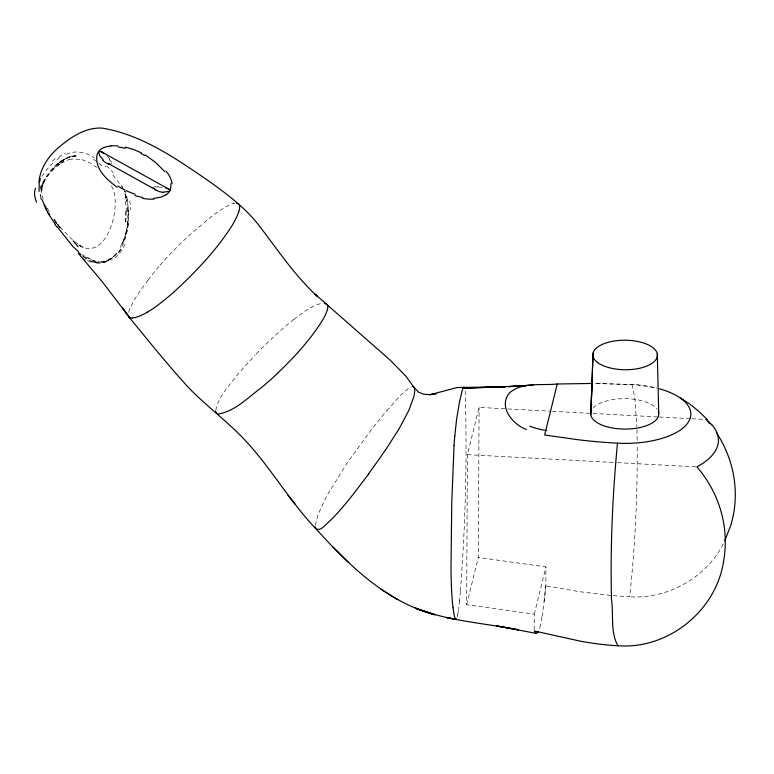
<?xml version="1.0" encoding="UTF-8"?>
<svg xmlns="http://www.w3.org/2000/svg" width="774" height="774" viewBox="0 0 774 774"><rect width="100%" height="100%" fill="white"/><g stroke="black" fill="none" stroke-linecap="round" stroke-linejoin="round"><path stroke-width="0.58" stroke-dasharray="3.87 2.9" d="M534.186 629.755L534.263 614.169L466.645 604.697L467.399 454.657L479.077 407.395L506.728 408.875M466.645 604.697L478.322 557.444L479.077 407.395M544.103 601.446L545.854 585.841L545.951 566.907L478.322 557.444M315.26 525.362L318.066 514.594L324.906 499.636A76.045 10.401 -54.9 0 1 327.818 494.238M215.743 410.365C218.249 396.878 228.475 386.478 236.554 375.961A99.904 18.847 -44.8 0 1 247.593 363.287L255.139 355.15M460.395 590.881C465.532 524.404 467.225 457.589 465.184 390.957M459.524 600.46L458.508 609.554M613.163 595.632L629.639 596.783C635.212 546.221 637.515 495.312 637.225 444.46M541.877 617.236L540.504 624.666M457.115 617.304L457.221 616.907A56.047 3.851 -87.7 0 0 457.647 614.972L457.792 614.169M457.782 614.266L457.792 614.217A47.195 3.231 -87.7 0 0 458.508 609.602M40.635 190.307L42.928 183.341L40.848 188.769C44.979 177.449 53.474 167.89 63.516 161.408L56.705 166.129M534.263 614.169L545.951 566.907M128.687 312.232C132.596 300.215 140.771 290.231 148.047 280.101M40.616 187.782C37.887 191.71 48.375 166.739 64.223 159.125L70.134 156.667L77.545 155.913L70.473 156.696L64.745 159.076L57.769 164.049L64.871 158.97M125.804 233.661L122.331 243.597M123.869 239.379L122.311 243.433M123.385 241.236C128.397 228.204 130.119 213.643 126.888 199.963M120.386 247.467L120.067 248.057M41.815 176.327L47.833 168.413L53.822 162.259M327.789 494.267L347.303 462.688L371.027 430.218A106.483 14.648 -54.9 0 1 386.894 410.539M723.293 543.929C705.84 577.878 667.691 599.26 629.639 596.783M116.603 253.485L115.365 254.946M116.226 253.814L115.113 255.11A58.002 31.134 87.2 0 1 111.891 258.081M386.807 410.742C394.595 402.548 401.329 392.534 411.294 386.787M116.458 253.659L112.327 257.868L108.37 260.567M160.102 265.143L164.775 259.861A68.122 13.245 -43.6 0 1 168.5 255.826L176.366 247.719A87.743 17.057 -43.6 0 1 189.514 235.073L211.815 216.275A64.735 12.587 -43.6 0 1 219.719 210.692L221.799 209.338A54.915 10.681 -43.6 0 1 233.506 203.33M57.895 163.962C51.026 170.706 44.728 177.701 41.922 186.795L44.05 181.242L42.038 186.698L41.602 192.436L42.028 186.534L41.641 192.291L43.121 198.841M52.158 169.767L58.011 163.827C62.858 159.87 69.515 155.903 75.426 155.651C68.789 155.971 63.071 159.87 58.011 163.827M111.911 258.168L110.788 259.038M293.936 319.391C302.944 312.841 311.98 304.908 323.251 303.05M57.044 159.638L59.24 158.099M112.327 257.868L106.522 261.196L100.378 262.212L106.522 261.196M60.817 163.256L69.08 159.405M108.35 260.257C99.623 264.379 89.794 260.141 82.634 254.869L84.627 256.233M66.264 154.384C75.339 149.866 86.146 152.139 94.109 157.886M106.154 261.564L105.148 262.028M233.342 203.523L235.006 203.165M154.587 186.718L155.845 186.65M99.459 262.879L96.769 262.715M654.523 387.551A66.119 29.557 0.3 0 0 632 384.465L594.635 383.459L637.215 384.842L656.826 388.103M507.928 408.943L551.204 411.246M552.404 411.313L658.181 416.963M659.38 417.022L690.64 418.695M691.84 418.753L706.265 419.527M467.399 454.657L616.394 462.61M617.594 462.668L696.89 466.906M157.132 186.698L158.612 186.815M610.821 595.419L579.087 591.636L545.854 585.841M96.518 263.054L99.275 263.141A60.566 34.027 75.3 0 0 101.336 262.966L102.449 262.763A63.062 35.42 78.5 0 0 105.109 261.902M82.973 256.716L92.725 262.018L98.017 262.841M92.725 262.018L96.353 262.657M81.889 159.618L89.697 162.724L96.798 167.407M92.454 262.192L90.848 261.602M86.64 258.758L85.275 257.877M84.405 257.287L82.634 256.02M104.954 166.265L105.699 166.971M60.062 227.285L73.617 240.898L83.698 247.98L77.623 244.294C106.822 265.347 124.179 201.995 110.459 184.58M55.815 222.341L58.398 225.428M53.919 219.197L61.204 228.92L53.861 219.255M57.866 224.953L61.185 228.959L57.895 224.934M54.722 221.112L56.666 223.425M122.118 186.476L122.689 187.714L112.278 174.073M109.55 159.937L110.256 160.915M47.378 208.361L50.774 214.33M632 384.465L634.951 398.6L636.838 426.735M122.998 188.392L123.134 188.759M111.272 162.646L111.553 163.595M124.943 193.616L126.888 200.485L128.252 211.66L127.729 222.922L128.252 211.66L127.729 206.019M124.953 193.945L126.791 200.456M126.655 200.553L126.791 201.327M127.758 209.754L127.855 211.863M636.925 429.551L637.186 441.373M460.414 591.249A80.525 5.244 -87.5 0 1 459.533 600.856M545.844 585.783A104.209 10.023 -86.9 0 1 541.877 617.333M540.504 624.715A60.217 5.786 -86.9 0 1 538.927 630.433M148.095 280.072A103.484 20.124 -43.6 0 1 160.034 265.172M293.965 319.343A68.557 12.935 -44.8 0 0 279.53 331.533L278.001 332.907A82.228 15.509 -44.8 0 0 255.11 355.14M126.733 196.499A55.505 41.67 80.1 0 1 127.536 200.389M125.514 196.848A52.477 44.079 74.9 0 1 126.433 200.524M129.713 200.843A50.9 35.352 80 0 1 130.7 210.035M125.649 211.428A53.358 29.896 81.4 0 1 125.427 221.964M128.271 223.522A63.071 38.274 80.2 0 1 124.44 240.008M122.108 243.171A60.624 34.714 82.6 0 1 120.222 247.216M120.85 249.422A56.076 32.073 82.8 0 1 116.719 254.994M110.518 258.168A62.481 34.249 84.7 0 1 105.767 261.273M96.431 262.318A52.419 29.315 74.2 0 1 92.416 261.099M90.858 262.067A50.078 28.251 76.7 0 1 86.117 259.667M85.672 260.248A57.44 30.341 71.8 0 1 82.876 258.313M106.58 165.742A78.793 68.615 76.3 0 1 113.352 172.931M93.499 159.347A77.477 63.71 70.4 0 1 103.968 167.735M58.698 157.432A55.051 47.736 48.9 0 1 65.48 153.068M52.371 161.273A62.123 48.752 14.8 0 1 55.496 158.409M69.118 159.541A28.483 25 55.4 0 1 81.812 160.121M125.398 194.013A53.938 44.311 72.2 0 1 127.091 199.924M125.107 244.052A51.732 27.322 88.7 0 1 111.398 259.958M90.993 259.28A49.971 22.765 60.9 0 1 86.398 256.475M96.508 261.506A50.891 25.794 66.8 0 1 91.206 259.474M105.477 262.057A61.146 33.524 78.2 0 1 99.411 262.444M115.239 254.607A60.091 32.721 85.5 0 1 106.125 261.399M128.281 223.289A59.569 33.398 82.5 0 1 116.797 254.453M126.123 211.302A54.306 32.924 81.7 0 1 125.727 221.974M125.32 201.501A49.971 37.8 76.7 0 1 126.539 211.505M110.537 160.76A10.004 6.637 49.8 0 1 111.321 162.027M109.028 158.796A20.53 10.623 51.6 0 1 109.782 159.783M107.431 156.242A22.997 10.555 51.7 0 1 109.357 158.525M158.515 187.037A22.785 8.079 2.9 0 1 162.376 187.55M155.855 187.047A12.684 6.569 1.2 0 1 157.064 187.085M593.145 408.101A34.027 15.209 0.3 0 1 625.76 398.658A34.027 15.209 0.3 0 1 657.049 409.194M127.845 222.893L125.63 233.758L127.845 222.893"/><path stroke-width="1.16" d="M591.887 385.462L590.968 411.894L593.029 353.167M590.814 414.864L592.961 356.05M454.057 445.592L451.755 502.423L450.99 568.387A108.341 7.459 -87.7 0 0 451.687 592.004L452.132 598.795A152.788 10.517 -87.7 0 0 453.022 607.764M454.773 436.11L456.621 419.111L459.543 401.793L462.397 389.738L463.5 387.232L464.419 387.281M39.203 182.954L39.068 191.372M38.903 182.045C40.296 167.735 48.946 155.313 59.879 146.47C71.818 136.524 86.04 127.139 102.255 128.116C142.358 134.773 176.462 158.941 209.299 181.397C227.43 194.477 245.658 207.993 259.329 225.931C277.798 249.915 294.681 275.399 317.011 296.084L314.97 294.101L389.873 359.862L405.837 376.116L414.322 387.842L414.758 391.518L413.906 396.665L408.74 410.578L399.123 428.748L385.413 450.168M327.547 309.029L327.479 309.319A75.591 14.261 -44.8 0 1 321.152 322.429C309.039 341.266 293.665 357.752 277.576 373.232M733.442 514.778L731.082 524.627L724.764 540.745M723.409 562.437C715.37 611.518 667.681 649.579 617.952 645.739C610.154 632.406 613.763 614.43 611.499 599.666C610.212 547.45 612.534 495.157 617.488 443.173A66.071 29.528 0.3 0 0 657.9 439.516A66.129 29.557 0.3 0 0 659.09 388.703M39.339 182.354L39.89 180.439M592.274 383.459L557.261 383.991L544.654 434.998L578.294 439.758A284.687 127.255 0.3 0 0 617.478 443.212M238.721 211.805C239.892 209.086 240.82 203.272 236.409 203.088M39.6 181.348L39.822 180.7M40.383 179.181L40.616 178.639M538.249 631.913A60.217 5.786 -86.9 0 0 538.278 631.845L536.363 633.403L496.676 625.934L518.232 629.794C483.982 623.022 448.388 621.183 415.667 608.141M456.554 618.832L456.457 618.977A75.039 5.166 -87.7 0 1 455.625 619.258L454.87 617.768A134.366 9.249 -87.7 0 1 454.135 614.875L453.022 607.784M368.705 473.901C354.627 492.428 340.831 511.672 323.242 527.065C321.2 529.551 315.066 531.051 315.26 526.736M166.081 194.758L160.653 197.235L153.707 198.347M103.706 147.544L102.091 148.415A21.827 15.606 29.7 0 0 97.002 154.955C94.496 168.761 107.035 179.974 117.048 187.124M132.722 318.075L130.206 317.93A58.65 11.407 -43.6 0 1 129.2 317.35L122.389 308.004M557.261 383.991C541.568 385.733 522.411 381.679 509.505 392.873C497.866 406.66 512.765 424.607 526.504 429.522M110.914 145.764L117.9 145.86M507.889 386.613L533.16 385.017M509.069 386.603L525.798 385.849L462.968 388.209L505.48 386.768L457.163 387.542L430.034 394.711L436.468 393.589L429.783 394.653L423.794 394.266L418.541 392.195L413.674 386.961L412.523 386.555M162.995 192.175L169.042 191.42A1.964 1.151 -15 0 0 169.816 190.578L169.051 189.233L166.052 188.072M582.019 641.54L534.186 630.955L536.276 633.384M324.664 303.137L327.315 304.762A72.292 13.642 -44.8 0 1 327.557 308.981M456.041 619.355L446.598 617.565L455.712 619.297M142.726 197.573L134.908 195.638M125.243 147.089L133.438 149.45L141.4 152.826M110.227 164.223L108.66 163.672M101.646 151.859L99.188 151.423A1.925 1.277 68.1 0 0 98.772 152.304L99.759 155.719L103.184 159.908M434.824 614.769L434.698 614.72C386.052 601.621 348.948 565.233 316.063 528.971C289.224 500.826 270.242 466.49 243.346 438.413C225.882 420.185 205.42 405.208 187.966 386.981C167.31 364.37 148.182 340.405 128.745 316.74L128.387 315.54M124.508 191.42L125.785 192.049M100.581 151.336L169.361 189.475M155.826 189.872L108.166 163.43M155.535 189.707L153.242 187.676M145.289 154.993L155.39 162.269L164.717 171.528M380.808 589.072L397.691 599.666M680.114 397.778L689.769 404.047L698.874 411.342L707.291 419.556M102.274 152.285L103.871 153.591M80.844 254.636L78.9 253.059M78.967 253.127L80.128 254.23M78.619 251.753L72.911 246.548L57.063 226.656M348.755 562.669L332.646 546.696M707.688 421.201L709.835 423.707M78.29 253.34L101.394 280.652L129.829 317.785L123.037 308.826M287.976 495.466L295.126 504.116M55.341 224.305L47.417 212.337M48.607 213.14L49.323 214.146M716.337 432.55C723.197 442.922 728.373 454.386 731.585 466.403A134.647 119.747 13.9 0 1 733.413 514.778M45.908 209.057L46.556 210.083M41.225 199.179L40.916 197.999M40.674 196.838L40.403 194.622M215.772 411.323L215.84 411.749A69.234 13.061 -44.8 0 0 218.113 414.013C234.977 411.42 247.661 397.691 261.031 387.958A67.367 12.713 -44.8 0 0 277.585 373.281M170.948 183.651L170.657 188.759A20.704 14.474 17.4 0 1 166.11 194.777M658.713 413.016L657.29 353.921M385.259 450.178A127.903 17.463 -54.9 0 1 368.656 473.727M454.048 445.495A49.817 3.493 -87.8 0 1 454.764 435.985M546.579 430.557A64.397 42.086 -3.6 0 1 529.697 426.145M706.072 419.576A93.693 41.699 0.6 0 1 711.732 424.829M617.952 645.816A278.988 248.115 13.9 0 1 582.029 641.482M723.38 562.427A136.814 121.673 13.9 0 0 721.668 513.839C717.159 496.56 708.607 480.383 696.89 466.906L702.26 463.732A93.857 41.96 0.3 0 0 711.877 424.8M238.692 211.824A118.596 23.065 -43.6 0 1 232.277 225.273C216.449 250.137 195.938 271.732 174.324 291.624A62.394 12.132 -43.6 0 1 160.034 303.485A52.11 10.13 -43.6 0 1 147.302 312.299M147.418 312.154A79.441 15.451 -43.6 0 1 132.915 317.882M78.019 246.596A57.45 14.861 56 0 1 73.133 240.859M36.504 202.208A33.592 15.228 46.7 0 1 35.633 188.217M47.853 212.25A33.863 11.252 56.9 0 1 44.079 205.178M56.812 226.946A104.5 44.911 56.4 0 1 55.07 224.576M46.962 209.086A28.299 11.146 49 0 1 42.144 199.653M125.146 190.181A51.606 36.165 25.9 0 1 117.948 186.06M135.247 194.245A58.408 46.285 25 0 1 126.414 190.743M153.939 199.131A41.883 32.663 23.6 0 1 142.697 198.396M165.984 171.064A33.814 23.472 18.6 0 1 172.089 183.757M141.042 153.484A46.972 34.443 25.7 0 1 144.864 155.603M118.199 147.05A44.611 27.583 23.5 0 1 125.262 148.337M103.784 147.631A26.732 18.847 28.2 0 1 111.001 145.976M108.505 164.165A20.656 18.315 70.8 0 1 102.855 160.344M101.646 151.946A8.92 5.186 56.8 0 1 102.265 152.372M162.937 192.358A21.866 17.986 -23.1 0 1 155.468 189.794M658.297 411.439A34.046 15.219 0.3 0 1 623.447 429.067A34.046 15.219 0.3 0 1 591.704 410.046M434.582 614.604L415.503 608.2L434.582 614.604M608.683 367.573A32.285 14.754 0.5 0 0 657.416 355.363A32.285 14.754 0.5 0 0 609.283 342.021A32.285 14.754 0.5 0 0 608.683 367.573"/></g></svg>
